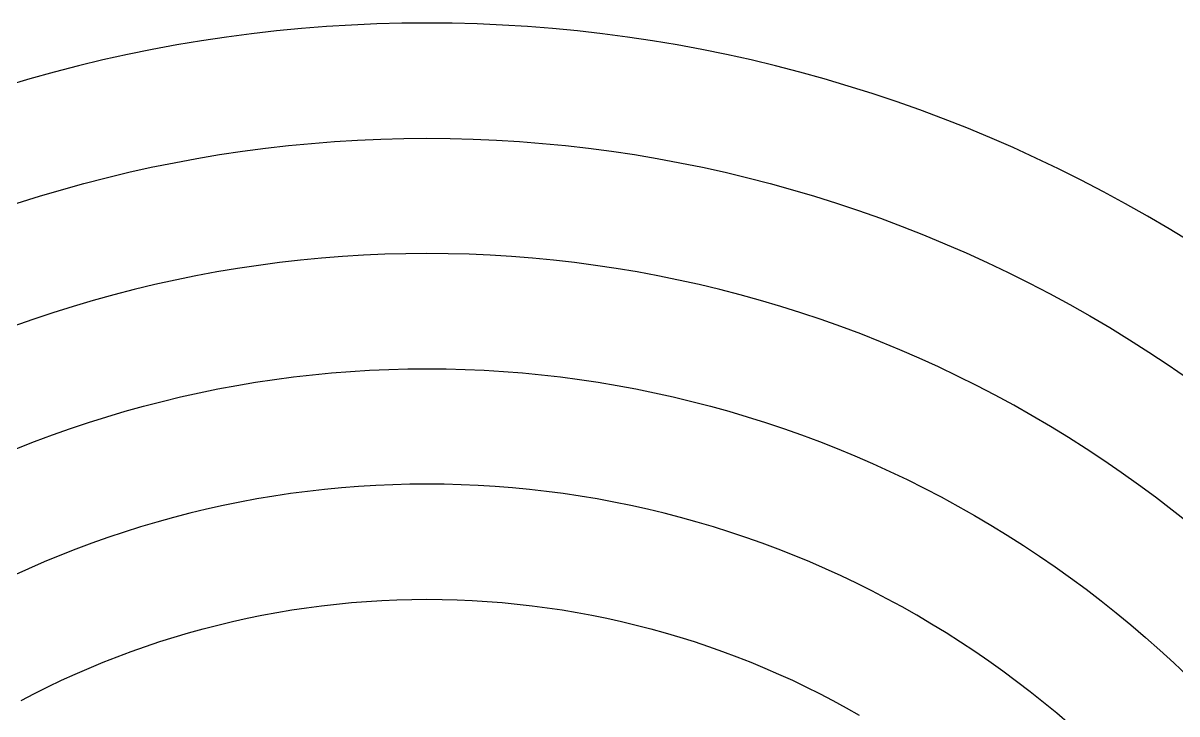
# Model space of a CAD drawing. Header units: metres. Extents: x -25 to 25, y -25 to 25.
# Drawn here: x -7.01 to 13.01, y 13.01 to 25 of the extents above; entities that cross this region are included whole.
import ezdxf

# ---------------------------------------------------------------- set-up
doc = ezdxf.new("R2010")
doc.units = ezdxf.units.M

msp = doc.modelspace()

# ---------------------------------------------------------------- linework, layer by layer
for p, q in [((-2.6132, 24.863), (-3.04672, 24.8136)), ((-2.17888, 24.9049), (-2.6132, 24.863)), ((-1.74391, 24.9391), (-2.17888, 24.9049)), ((-1.3084, 24.9657), (-1.74391, 24.9391)), ((-0.872482, 24.9848), (-1.3084, 24.9657)), ((-0.43631, 24.9962), (-0.872482, 24.9848)), ((0, 25), (-0.43631, 24.9962)), ((0.43631, 24.9962), (0, 25)), ((0.872482, 24.9848), (0.43631, 24.9962)), ((1.3084, 24.9657), (0.872482, 24.9848)), ((1.74391, 24.9391), (1.3084, 24.9657)), ((2.17888, 24.9049), (1.74391, 24.9391)), ((2.6132, 24.863), (2.17888, 24.9049)), ((3.04672, 24.8136), (2.6132, 24.863)), ((-3.91086, 24.6922), (-4.3412, 24.6202)), ((-3.47932, 24.7567), (-3.91086, 24.6922)), ((-3.04672, 24.8136), (-3.47932, 24.7567)), ((3.47932, 24.7567), (3.04672, 24.8136)), ((3.91086, 24.6922), (3.47932, 24.7567)), ((4.3412, 24.6202), (3.91086, 24.6922)), ((-5.19778, 24.4537), (-5.62376, 24.3592)), ((-4.77022, 24.5407), (-5.19778, 24.4537)), ((-4.3412, 24.6202), (-4.77022, 24.5407)), ((4.77022, 24.5407), (4.3412, 24.6202)), ((5.19778, 24.4537), (4.77022, 24.5407)), ((5.62376, 24.3592), (5.19778, 24.4537)), ((-6.04803, 24.2574), (-6.47047, 24.1481)), ((-5.62376, 24.3592), (-6.04803, 24.2574)), ((6.04803, 24.2574), (5.62376, 24.3592)), ((6.47047, 24.1481), (6.04803, 24.2574)), ((-6.89093, 24.0315), (-7.30928, 23.9076)), ((-6.47047, 24.1481), (-6.89093, 24.0315)), ((6.89093, 24.0315), (6.47047, 24.1481)), ((7.30928, 23.9076), (6.89093, 24.0315)), ((7.72542, 23.7764), (7.30928, 23.9076)), ((8.13919, 23.638), (7.72542, 23.7764)), ((8.55049, 23.4923), (8.13919, 23.638)), ((8.9592, 23.3395), (8.55049, 23.4923)), ((9.36516, 23.1796), (8.9592, 23.3395)), ((9.76826, 23.0126), (9.36516, 23.1796)), ((-3.20097, 22.7762), (-2.80299, 22.8286)), ((-2.80299, 22.8286), (-2.40414, 22.874)), ((-2.40414, 22.874), (-2.00458, 22.9125)), ((-2.00458, 22.9125), (-1.60439, 22.944)), ((-1.60439, 22.944), (-1.20372, 22.9685)), ((-1.20372, 22.9685), (-0.802673, 22.986)), ((-0.802673, 22.986), (-0.401398, 22.9965)), ((-0.401398, 22.9965), (0, 23)), ((0, 23), (0.401398, 22.9965)), ((0.401398, 22.9965), (0.802673, 22.986)), ((0.802673, 22.986), (1.20372, 22.9685)), ((1.20372, 22.9685), (1.60439, 22.944)), ((1.60439, 22.944), (2.00458, 22.9125)), ((2.00458, 22.9125), (2.40414, 22.874)), ((2.40414, 22.874), (2.80299, 22.8286)), ((2.80299, 22.8286), (3.20097, 22.7762)), ((10.1684, 22.8386), (9.76826, 23.0126)), ((10.5654, 22.6577), (10.1684, 22.8386)), ((-4.3886, 22.5774), (-3.9939, 22.6506)), ((-3.9939, 22.6506), (-3.59799, 22.7168)), ((-3.59799, 22.7168), (-3.20097, 22.7762)), ((3.20097, 22.7762), (3.59799, 22.7168)), ((3.59799, 22.7168), (3.9939, 22.6506)), ((3.9939, 22.6506), (4.3886, 22.5774)), ((10.9593, 22.4698), (10.5654, 22.6577)), ((-5.17387, 22.4105), (-4.78197, 22.4974)), ((-4.78197, 22.4974), (-4.3886, 22.5774)), ((4.3886, 22.5774), (4.78197, 22.4974)), ((4.78197, 22.4974), (5.17387, 22.4105)), ((11.3498, 22.2752), (10.9593, 22.4698)), ((-5.95284, 22.2163), (-5.56419, 22.3168)), ((-5.56419, 22.3168), (-5.17387, 22.4105)), ((5.17387, 22.4105), (5.56419, 22.3168)), ((5.56419, 22.3168), (5.95284, 22.2163)), ((11.7368, 22.0737), (11.3498, 22.2752)), ((-6.72455, 21.995), (-6.33965, 22.109)), ((-6.33965, 22.109), (-5.95284, 22.2163)), ((5.95284, 22.2163), (6.33965, 22.109)), ((6.33965, 22.109), (6.72455, 21.995)), ((12.1202, 21.8655), (11.7368, 22.0737)), ((-7.10738, 21.8743), (-6.72455, 21.995)), ((6.72455, 21.995), (7.10738, 21.8743)), ((7.10738, 21.8743), (7.48805, 21.7469)), ((12.5, 21.6506), (12.1202, 21.8655)), ((7.48805, 21.7469), (7.86646, 21.6129)), ((12.8759, 21.4292), (12.5, 21.6506)), ((7.86646, 21.6129), (8.24246, 21.4723)), ((8.24246, 21.4723), (8.61595, 21.3252)), ((13.248, 21.2012), (12.8759, 21.4292)), ((8.61595, 21.3252), (8.9868, 21.1716)), ((8.9868, 21.1716), (9.35493, 21.0115)), ((-2.55925, 20.8435), (-2.92262, 20.7956)), ((-2.19508, 20.8849), (-2.55925, 20.8435)), ((-1.83026, 20.9201), (-2.19508, 20.8849)), ((-1.46487, 20.9488), (-1.83026, 20.9201)), ((-1.09904, 20.9712), (-1.46487, 20.9488)), ((-0.73288, 20.9872), (-1.09904, 20.9712)), ((-0.366486, 20.9968), (-0.73288, 20.9872)), ((0, 21), (-0.366486, 20.9968)), ((0.366486, 20.9968), (0, 21)), ((0.73288, 20.9872), (0.366486, 20.9968)), ((1.09904, 20.9712), (0.73288, 20.9872)), ((1.46487, 20.9488), (1.09904, 20.9712)), ((1.83026, 20.9201), (1.46487, 20.9488)), ((2.19508, 20.8849), (1.83026, 20.9201)), ((2.55925, 20.8435), (2.19508, 20.8849)), ((2.92262, 20.7956), (2.55925, 20.8435)), ((9.35493, 21.0115), (9.72021, 20.8451)), ((9.72021, 20.8451), (10.0825, 20.6723)), ((-3.64661, 20.681), (-4.00699, 20.6142)), ((-3.28511, 20.7415), (-3.64661, 20.681)), ((-2.92262, 20.7956), (-3.28511, 20.7415)), ((3.28511, 20.7415), (2.92262, 20.7956)), ((3.64661, 20.681), (3.28511, 20.7415)), ((4.00699, 20.6142), (3.64661, 20.681)), ((10.0825, 20.6723), (10.4418, 20.4931)), ((-4.72397, 20.4618), (-5.08035, 20.3762)), ((-4.36613, 20.5411), (-4.72397, 20.4618)), ((-4.00699, 20.6142), (-4.36613, 20.5411)), ((4.36613, 20.5411), (4.00699, 20.6142)), ((4.72397, 20.4618), (4.36613, 20.5411)), ((5.08035, 20.3762), (4.72397, 20.4618)), ((10.4418, 20.4931), (10.7978, 20.3078)), ((-5.4352, 20.2844), (-5.78838, 20.1865)), ((-5.08035, 20.3762), (-5.4352, 20.2844)), ((5.4352, 20.2844), (5.08035, 20.3762)), ((5.78838, 20.1865), (5.4352, 20.2844)), ((10.7978, 20.3078), (11.1506, 20.1162)), ((-6.1398, 20.0824), (-6.48935, 19.9722)), ((-5.78838, 20.1865), (-6.1398, 20.0824)), ((6.1398, 20.0824), (5.78838, 20.1865)), ((6.48935, 19.9722), (6.1398, 20.0824)), ((11.1506, 20.1162), (11.5, 19.9186)), ((-6.83693, 19.8559), (-7.18242, 19.7335)), ((-6.48935, 19.9722), (-6.83693, 19.8559)), ((6.83693, 19.8559), (6.48935, 19.9722)), ((7.18242, 19.7335), (6.83693, 19.8559)), ((11.5, 19.9186), (11.8459, 19.7148)), ((7.52573, 19.6052), (7.18242, 19.7335)), ((11.8459, 19.7148), (12.1881, 19.5051)), ((7.86673, 19.4709), (7.52573, 19.6052)), ((8.20535, 19.3306), (7.86673, 19.4709)), ((12.1881, 19.5051), (12.5267, 19.2894)), ((8.54146, 19.1844), (8.20535, 19.3306)), ((12.5267, 19.2894), (12.8614, 19.0679)), ((8.87497, 19.0325), (8.54146, 19.1844)), ((9.20578, 18.8747), (8.87497, 19.0325)), ((12.8614, 19.0679), (13.1922, 18.8405)), ((-2.64429, 18.8151), (-2.31551, 18.8584)), ((-2.31551, 18.8584), (-1.98604, 18.8959)), ((-1.98604, 18.8959), (-1.65594, 18.9277)), ((-1.65594, 18.9277), (-1.32536, 18.9537)), ((-1.32536, 18.9537), (-0.99437, 18.974)), ((-0.99437, 18.974), (-0.663086, 18.9884)), ((-0.663086, 18.9884), (-0.331589, 18.9971)), ((-0.331589, 18.9971), (0, 19)), ((0, 19), (0.331589, 18.9971)), ((0.331589, 18.9971), (0.663086, 18.9884)), ((0.663086, 18.9884), (0.99437, 18.974)), ((0.99437, 18.974), (1.32536, 18.9537)), ((1.32536, 18.9537), (1.65594, 18.9277)), ((1.65594, 18.9277), (1.98604, 18.8959)), ((1.98604, 18.8959), (2.31551, 18.8584)), ((2.31551, 18.8584), (2.64429, 18.8151)), ((9.5338, 18.7111), (9.20578, 18.8747)), ((-3.95032, 18.5848), (-3.62537, 18.6509)), ((-3.62537, 18.6509), (-3.2993, 18.7113)), ((-3.2993, 18.7113), (-2.97224, 18.7661)), ((-2.97224, 18.7661), (-2.64429, 18.8151)), ((2.64429, 18.8151), (2.97224, 18.7661)), ((2.97224, 18.7661), (3.2993, 18.7113)), ((3.2993, 18.7113), (3.62537, 18.6509)), ((3.62537, 18.6509), (3.95032, 18.5848)), ((9.8589, 18.5419), (9.5338, 18.7111)), ((-4.91756, 18.3526), (-4.59651, 18.4356)), ((-4.59651, 18.4356), (-4.27406, 18.513)), ((-4.27406, 18.513), (-3.95032, 18.5848)), ((3.95032, 18.5848), (4.27406, 18.513)), ((4.27406, 18.513), (4.59651, 18.4356)), ((4.59651, 18.4356), (4.91756, 18.3526)), ((10.181, 18.367), (9.8589, 18.5419)), ((-5.55505, 18.1698), (-5.23711, 18.264)), ((-5.23711, 18.264), (-4.91756, 18.3526)), ((4.91756, 18.3526), (5.23711, 18.264)), ((5.23711, 18.264), (5.55505, 18.1698)), ((10.5, 18.1865), (10.181, 18.367)), ((-6.18579, 17.9648), (-5.87132, 18.0701)), ((-5.87132, 18.0701), (-5.55505, 18.1698)), ((5.55505, 18.1698), (5.87132, 18.0701)), ((5.87132, 18.0701), (6.18579, 17.9648)), ((10.8158, 18.0005), (10.5, 18.1865)), ((-6.80899, 17.738), (-6.49838, 17.8542)), ((-6.49838, 17.8542), (-6.18579, 17.9648)), ((6.18579, 17.9648), (6.49838, 17.8542)), ((6.49838, 17.8542), (6.80899, 17.738)), ((11.1283, 17.809), (10.8158, 18.0005)), ((-7.11752, 17.6165), (-6.80899, 17.738)), ((6.80899, 17.738), (7.11752, 17.6165)), ((7.11752, 17.6165), (7.42389, 17.4896)), ((11.4374, 17.6121), (11.1283, 17.809)), ((7.42389, 17.4896), (7.72798, 17.3574)), ((11.743, 17.4098), (11.4374, 17.6121)), ((7.72798, 17.3574), (8.02974, 17.2198)), ((8.02974, 17.2198), (8.32904, 17.0771)), ((12.0451, 17.2022), (11.743, 17.4098)), ((8.32904, 17.0771), (8.62581, 16.9291)), ((12.3435, 16.9893), (12.0451, 17.2022)), ((-2.36594, 16.8345), (-2.65938, 16.7907)), ((-2.07178, 16.8733), (-2.36594, 16.8345)), ((-1.77698, 16.9069), (-2.07178, 16.8733)), ((-1.48164, 16.9353), (-1.77698, 16.9069)), ((-1.18585, 16.9586), (-1.48164, 16.9353)), ((-0.889709, 16.9767), (-1.18585, 16.9586)), ((-0.593277, 16.9896), (-0.889709, 16.9767)), ((-0.296677, 16.9974), (-0.593277, 16.9896)), ((0, 17), (-0.296677, 16.9974)), ((0.296677, 16.9974), (0, 17)), ((0.593277, 16.9896), (0.296677, 16.9974)), ((0.889709, 16.9767), (0.593277, 16.9896)), ((1.18585, 16.9586), (0.889709, 16.9767)), ((1.48164, 16.9353), (1.18585, 16.9586)), ((1.77698, 16.9069), (1.48164, 16.9353)), ((2.07178, 16.8733), (1.77698, 16.9069)), ((2.36594, 16.8345), (2.07178, 16.8733)), ((2.65938, 16.7907), (2.36594, 16.8345)), ((8.62581, 16.9291), (8.91995, 16.776)), ((12.6381, 16.7713), (12.3435, 16.9893)), ((-3.53448, 16.6285), (-3.82416, 16.5643)), ((-3.24374, 16.6877), (-3.53448, 16.6285)), ((-2.95201, 16.7417), (-3.24374, 16.6877)), ((-2.65938, 16.7907), (-2.95201, 16.7417)), ((2.95201, 16.7417), (2.65938, 16.7907)), ((3.24374, 16.6877), (2.95201, 16.7417)), ((3.53448, 16.6285), (3.24374, 16.6877)), ((3.82416, 16.5643), (3.53448, 16.6285)), ((8.91995, 16.776), (9.21138, 16.6178)), ((9.21138, 16.6178), (9.5, 16.4545)), ((12.9289, 16.5482), (12.6381, 16.7713)), ((-4.39992, 16.4207), (-4.68582, 16.3414)), ((-4.11267, 16.495), (-4.39992, 16.4207)), ((-3.82416, 16.5643), (-4.11267, 16.495)), ((4.11267, 16.495), (3.82416, 16.5643)), ((4.39992, 16.4207), (4.11267, 16.495)), ((4.68582, 16.3414), (4.39992, 16.4207)), ((9.5, 16.4545), (9.78572, 16.2862)), ((13.2157, 16.3201), (12.9289, 16.5482)), ((-4.97031, 16.2572), (-5.25328, 16.168)), ((-4.68582, 16.3414), (-4.97031, 16.2572)), ((4.97031, 16.2572), (4.68582, 16.3414)), ((5.25328, 16.168), (4.97031, 16.2572)), ((9.78572, 16.2862), (10.0685, 16.1129)), ((-5.53465, 16.0738), (-5.81433, 15.9748)), ((-5.25328, 16.168), (-5.53465, 16.0738)), ((5.53465, 16.0738), (5.25328, 16.168)), ((5.81433, 15.9748), (5.53465, 16.0738)), ((10.0685, 16.1129), (10.3481, 15.9347)), ((-6.09225, 15.8709), (-6.3683, 15.7621)), ((-5.81433, 15.9748), (-6.09225, 15.8709)), ((6.09225, 15.8709), (5.81433, 15.9748)), ((6.3683, 15.7621), (6.09225, 15.8709)), ((10.3481, 15.9347), (10.6247, 15.7517)), ((-6.64243, 15.6486), (-6.91452, 15.5303)), ((-6.3683, 15.7621), (-6.64243, 15.6486)), ((6.64243, 15.6486), (6.3683, 15.7621)), ((6.91452, 15.5303), (6.64243, 15.6486)), ((10.6247, 15.7517), (10.8979, 15.5639)), ((-6.91452, 15.5303), (-7.18451, 15.4072)), ((7.18451, 15.4072), (6.91452, 15.5303)), ((10.8979, 15.5639), (11.1679, 15.3713)), ((7.4523, 15.2795), (7.18451, 15.4072)), ((7.71783, 15.1471), (7.4523, 15.2795)), ((11.1679, 15.3713), (11.4345, 15.1741)), ((7.981, 15.0101), (7.71783, 15.1471)), ((11.4345, 15.1741), (11.6976, 14.9722)), ((-2.60472, 14.7721), (-2.34651, 14.8153)), ((-2.34651, 14.8153), (-2.08759, 14.854)), ((-2.08759, 14.854), (-1.82803, 14.8882)), ((-1.82803, 14.8882), (-1.56792, 14.9178)), ((-1.56792, 14.9178), (-1.30733, 14.9429)), ((-1.30733, 14.9429), (-1.04634, 14.9635)), ((-1.04634, 14.9635), (-0.785034, 14.9794)), ((-0.785034, 14.9794), (-0.523483, 14.9909)), ((-0.523483, 14.9909), (-0.26178, 14.9977)), ((-0.26178, 14.9977), (0, 15)), ((0, 15), (0.26178, 14.9977)), ((0.26178, 14.9977), (0.523483, 14.9909)), ((0.523483, 14.9909), (0.785034, 14.9794)), ((0.785034, 14.9794), (1.04634, 14.9635)), ((1.04634, 14.9635), (1.30733, 14.9429)), ((1.30733, 14.9429), (1.56792, 14.9178)), ((1.56792, 14.9178), (1.82803, 14.8882)), ((1.82803, 14.8882), (2.08759, 14.854)), ((2.08759, 14.854), (2.34651, 14.8153)), ((2.34651, 14.8153), (2.60472, 14.7721)), ((8.24176, 14.8685), (7.981, 15.0101)), ((8.5, 14.7224), (8.24176, 14.8685)), ((11.6976, 14.9722), (11.9571, 14.7658)), ((-3.62881, 14.5544), (-3.37425, 14.6155)), ((-3.37425, 14.6155), (-3.11867, 14.6722)), ((-3.11867, 14.6722), (-2.86212, 14.7244)), ((-2.86212, 14.7244), (-2.60472, 14.7721)), ((2.60472, 14.7721), (2.86212, 14.7244)), ((2.86212, 14.7244), (3.11867, 14.6722)), ((3.11867, 14.6722), (3.37425, 14.6155)), ((3.37425, 14.6155), (3.62881, 14.5544)), ((8.75565, 14.5718), (8.5, 14.7224)), ((11.9571, 14.7658), (12.213, 14.5548)), ((-4.38557, 14.3446), (-4.13455, 14.4189)), ((-4.13455, 14.4189), (-3.88228, 14.4889)), ((-3.88228, 14.4889), (-3.62881, 14.5544)), ((3.62881, 14.5544), (3.88228, 14.4889)), ((3.88228, 14.4889), (4.13455, 14.4189)), ((4.13455, 14.4189), (4.38557, 14.3446)), ((9.00862, 14.4168), (8.75565, 14.5718)), ((9.25885, 14.2574), (9.00862, 14.4168)), ((12.213, 14.5548), (12.4651, 14.3395)), ((-4.88351, 14.1828), (-4.63525, 14.2658)), ((-4.63525, 14.2658), (-4.38557, 14.3446)), ((4.38557, 14.3446), (4.63525, 14.2658)), ((4.63525, 14.2658), (4.88351, 14.1828)), ((9.50627, 14.0936), (9.25885, 14.2574)), ((12.4651, 14.3395), (12.7135, 14.1198)), ((-5.37552, 14.0037), (-5.13029, 14.0954)), ((-5.13029, 14.0954), (-4.88351, 14.1828)), ((4.88351, 14.1828), (5.13029, 14.0954)), ((5.13029, 14.0954), (5.37552, 14.0037)), ((9.75079, 13.9256), (9.50627, 14.0936)), ((12.7135, 14.1198), (12.958, 13.8957)), ((-5.86096, 13.8076), (-5.61909, 13.9077)), ((-5.61909, 13.9077), (-5.37552, 14.0037)), ((5.37552, 14.0037), (5.61909, 13.9077)), ((5.61909, 13.9077), (5.86096, 13.8076)), ((9.99234, 13.7533), (9.75079, 13.9256)), ((12.958, 13.8957), (13.1985, 13.6674)), ((-6.33926, 13.5946), (-6.10104, 13.7032)), ((-6.10104, 13.7032), (-5.86096, 13.8076)), ((5.86096, 13.8076), (6.10104, 13.7032)), ((6.10104, 13.7032), (6.33926, 13.5946)), ((10.2309, 13.5768), (9.99234, 13.7533)), ((-6.80984, 13.3651), (-6.57556, 13.4819)), ((-6.57556, 13.4819), (-6.33926, 13.5946)), ((6.33926, 13.5946), (6.57556, 13.4819)), ((6.57556, 13.4819), (6.80984, 13.3651)), ((10.4662, 13.3962), (10.2309, 13.5768)), ((-7.04207, 13.2442), (-6.80984, 13.3651)), ((6.80984, 13.3651), (7.04207, 13.2442)), ((7.04207, 13.2442), (7.27214, 13.1193)), ((10.6984, 13.2115), (10.4662, 13.3962)), ((7.27214, 13.1193), (7.5, 12.9904)), ((10.9274, 13.0228), (10.6984, 13.2115)), ((11.153, 12.83), (10.9274, 13.0228))]:
    msp.add_line(p, q)

doc.saveas('drawing.dxf')
